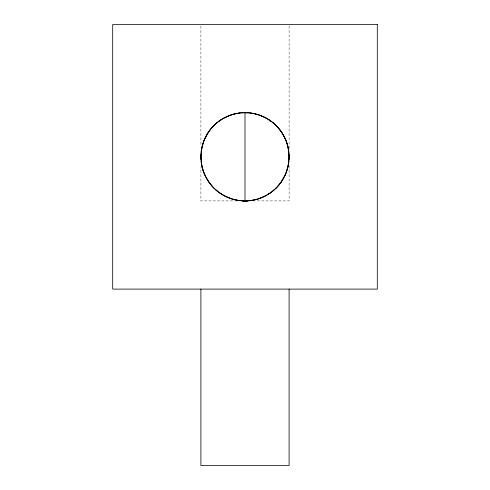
<?xml version="1.0" encoding="UTF-8"?>
<svg xmlns="http://www.w3.org/2000/svg" width="490" height="490" viewBox="0 0 490 490"><rect width="100%" height="100%" fill="white"/><g stroke="black" fill="none" stroke-linecap="round" stroke-linejoin="round"><path stroke-width="0.37" stroke-dasharray="2.45 1.84" d="M236.976 200.9L200.9 200.9L200.9 167.445M253.024 200.9L289.1 200.9L289.1 164.401M289.1 26.031L289.1 149.15M200.9 26.031L200.9 146.094"/><path stroke-width="0.73" d="M202.052 146.792L200.9 156.8L202.052 166.808M287.949 166.808L289.1 156.8L287.949 146.792M200.986 154.062L200.986 159.526M289.014 159.538L289.014 154.074M201.139 152.237L201.586 149.052M288.861 161.363L288.414 164.548M201.672 148.599L204.085 140.348M288.328 165.001L285.915 173.252M202.156 146.339L202.388 145.438M287.844 167.262L287.612 168.162M202.639 144.544L203.344 142.314M287.361 169.056L286.656 171.286M203.662 141.432L205.145 137.929M286.338 172.168L284.855 175.671M204.287 139.846L208.667 131.81M285.713 173.754L281.334 181.79M206.008 136.202C214.167 120.277 232.707 110.581 250.445 113.037A31.507 22.277 0 0 1 251.762 113.215M283.992 177.398C275.833 193.323 257.293 203.019 239.555 200.563A31.507 22.277 0 0 1 238.238 200.386M208.973 131.369L212.354 127.155M281.027 182.231L277.646 186.445M213.083 126.371L214.626 124.828M276.917 187.229L275.374 188.773M215.435 124.08L217.131 122.623M274.565 189.52L272.869 190.978M218.932 121.232L221.823 119.278M271.068 192.368L268.177 194.322M223.887 118.084L229.541 115.499M266.113 195.516L260.46 198.101M230.735 115.07L231.948 114.678M258.052 198.922L259.265 198.53M233.185 114.311L234.434 113.986M255.566 199.614L256.815 199.289M235.702 113.692L236.989 113.435M253.012 200.165L254.298 199.908M242.36 200.9L247.64 200.9M250.445 113.037C262.615 114.495 274.002 121.33 281.027 131.369M239.555 200.563C227.385 199.105 215.998 192.27 208.973 182.231M253.012 113.435L254.298 113.692M235.702 199.908L236.989 200.165M255.566 113.986L256.815 114.311M233.185 199.289L234.434 199.614M258.052 114.678L259.265 115.07M230.735 198.53L231.948 198.922M260.46 115.499L266.113 118.084M229.541 198.101L223.887 195.516M268.177 119.278L271.068 121.232M221.823 194.322L218.932 192.368M272.869 122.623L274.565 124.08M217.131 190.978L215.435 189.52M275.374 124.828L276.917 126.371M214.626 188.773L213.083 187.229M277.646 127.155L282.007 132.815L285.713 139.846M212.354 186.445L207.993 180.786L204.287 173.754M281.334 131.81L283.992 136.202M208.667 181.79L206.008 177.398M284.855 137.929L286.338 141.432M205.145 175.671L203.662 172.168M285.915 140.348L287.844 146.339M204.085 173.252L202.156 167.262M286.656 142.314L287.361 144.544M203.344 171.286L202.639 169.056M287.624 145.487L288.328 148.599M202.376 168.113L201.672 165.001M288.414 149.052L288.702 150.871M201.586 164.548L201.298 162.729M288.757 151.324L288.861 152.237M201.243 162.276L201.139 161.363M289.1 289.1L289.1 465.5L200.9 465.5L200.9 289.1M245 112.7L245 200.9M251.713 200.386A31.507 22.277 0 0 1 250.396 200.569M247.726 200.814A31.507 22.277 0 0 1 242.225 200.814M238.287 113.215A31.507 22.277 0 0 1 239.622 113.031M242.274 112.786A31.507 22.277 0 0 1 247.775 112.786M377.3 24.5L112.7 24.5L112.7 289.1L377.3 289.1L377.3 24.5M222.95 194.989A44.1 44.1 0 0 0 289.1 156.8A44.1 44.1 0 0 0 222.95 118.611A44.1 44.1 0 0 0 222.95 194.989"/></g></svg>
